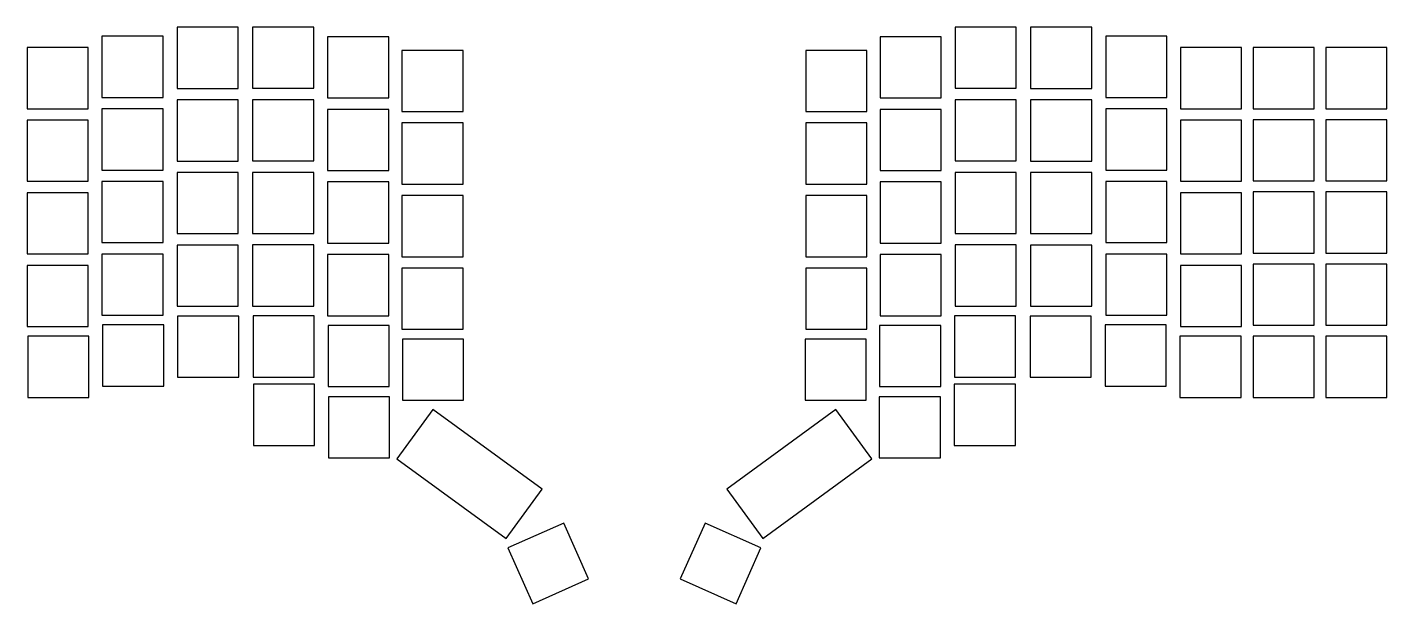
# Model space of a CAD drawing. Header units: millimetres. Extents: x -8 to 348, y -62 to 89.
import ezdxf

# ---------------------------------------------------------------- set-up
doc = ezdxf.new("R2010")
doc.units = ezdxf.units.MM

msp = doc.modelspace()

# ---------------------------------------------------------------- linework, layer by layer
for p, q in [((47.22, 89.31), (31.22, 89.31)), ((31.22, 89.31), (31.22, 73.31)), ((47.22, 73.31), (47.22, 89.31)), ((66.99, 89.34), (50.99, 89.34)), ((50.99, 89.34), (50.99, 73.34)), ((66.99, 73.34), (66.99, 89.34)), ((250.85, 89.34), (234.85, 89.34)), ((234.85, 89.34), (234.85, 73.34)), ((250.85, 73.34), (250.85, 89.34)), ((270.62, 89.31), (254.62, 89.31)), ((254.62, 89.31), (254.62, 73.31)), ((270.62, 73.31), (270.62, 89.31)), ((27.57, 86.95), (11.57, 86.95)), ((11.57, 86.95), (11.57, 70.95)), ((27.57, 70.95), (27.57, 86.95)), ((86.61, 86.83), (70.61, 86.83)), ((70.61, 86.83), (70.61, 70.83)), ((86.61, 70.83), (86.61, 86.83)), ((231.23, 86.83), (215.23, 86.83)), ((215.23, 86.83), (215.23, 70.83)), ((231.23, 70.83), (231.23, 86.83)), ((290.27, 86.95), (274.27, 86.95)), ((274.27, 86.95), (274.27, 70.95)), ((290.27, 70.95), (290.27, 86.95)), ((8, 84), (-8, 84)), ((-8, 84), (-8, 68)), ((8, 68), (8, 84)), ((106.08, 83.28), (90.08, 83.28)), ((90.08, 83.28), (90.08, 67.28)), ((106.08, 67.28), (106.08, 83.28)), ((211.76, 83.28), (195.76, 83.28)), ((195.76, 83.28), (195.76, 67.28)), ((211.76, 67.28), (211.76, 83.28)), ((309.84, 84), (293.84, 84)), ((293.84, 84), (293.84, 68)), ((309.84, 68), (309.84, 84)), ((328.84, 84), (312.84, 84)), ((312.84, 84), (312.84, 68)), ((328.84, 68), (328.84, 84)), ((347.84, 84), (331.84, 84)), ((331.84, 84), (331.84, 68)), ((347.84, 68), (347.84, 84)), ((31.22, 73.31), (47.22, 73.31)), ((50.99, 73.34), (66.99, 73.34)), ((234.85, 73.34), (250.85, 73.34)), ((254.62, 73.31), (270.62, 73.31)), ((-8, 68), (8, 68)), ((11.57, 70.95), (27.57, 70.95)), ((27.57, 67.95), (11.57, 67.95)), ((11.57, 67.95), (11.57, 51.95)), ((27.57, 51.95), (27.57, 67.95)), ((47.22, 70.31), (31.22, 70.31)), ((31.22, 70.31), (31.22, 54.31)), ((47.22, 54.31), (47.22, 70.31)), ((66.99, 70.34), (50.99, 70.34)), ((50.99, 70.34), (50.99, 54.34)), ((66.99, 54.34), (66.99, 70.34)), ((70.61, 70.83), (86.61, 70.83)), ((86.61, 67.83), (70.61, 67.83)), ((70.61, 67.83), (70.61, 51.83)), ((86.61, 51.83), (86.61, 67.83)), ((215.23, 70.83), (231.23, 70.83)), ((231.23, 67.83), (215.23, 67.83)), ((215.23, 67.83), (215.23, 51.83)), ((231.23, 51.83), (231.23, 67.83)), ((250.85, 70.34), (234.85, 70.34)), ((234.85, 70.34), (234.85, 54.34)), ((250.85, 54.34), (250.85, 70.34)), ((270.62, 70.31), (254.62, 70.31)), ((254.62, 70.31), (254.62, 54.31)), ((270.62, 54.31), (270.62, 70.31)), ((274.27, 70.95), (290.27, 70.95)), ((290.27, 67.95), (274.27, 67.95)), ((274.27, 67.95), (274.27, 51.95)), ((290.27, 51.95), (290.27, 67.95)), ((293.84, 68), (309.84, 68)), ((312.84, 68), (328.84, 68)), ((331.84, 68), (347.84, 68)), ((8, 65), (-8, 65)), ((-8, 65), (-8, 49)), ((8, 49), (8, 65)), ((90.08, 67.28), (106.08, 67.28)), ((106.08, 64.28), (90.08, 64.28)), ((90.08, 64.28), (90.08, 48.28)), ((106.08, 48.28), (106.08, 64.28)), ((195.76, 67.28), (211.76, 67.28)), ((211.76, 64.28), (195.76, 64.28)), ((195.76, 64.28), (195.76, 48.28)), ((211.76, 48.28), (211.76, 64.28)), ((309.84, 65), (293.84, 65)), ((293.84, 65), (293.84, 49)), ((309.84, 49), (309.84, 65)), ((328.84, 65.11), (312.84, 65.11)), ((312.84, 65.11), (312.84, 49.11)), ((328.84, 49.11), (328.84, 65.11)), ((347.84, 65.11), (331.84, 65.11)), ((331.84, 65.11), (331.84, 49.11)), ((347.84, 49.11), (347.84, 65.11)), ((31.22, 54.31), (47.22, 54.31)), ((50.99, 54.34), (66.99, 54.34)), ((234.85, 54.34), (250.85, 54.34)), ((254.62, 54.31), (270.62, 54.31)), ((11.57, 51.95), (27.57, 51.95)), ((47.22, 51.31), (31.22, 51.31)), ((31.22, 51.31), (31.22, 35.31)), ((47.22, 35.31), (47.22, 51.31)), ((66.99, 51.34), (50.99, 51.34)), ((50.99, 51.34), (50.99, 35.34)), ((66.99, 35.34), (66.99, 51.34)), ((70.61, 51.83), (86.61, 51.83)), ((215.23, 51.83), (231.23, 51.83)), ((250.85, 51.34), (234.85, 51.34)), ((234.85, 51.34), (234.85, 35.34)), ((250.85, 35.34), (250.85, 51.34)), ((270.62, 51.31), (254.62, 51.31)), ((254.62, 51.31), (254.62, 35.31)), ((270.62, 35.31), (270.62, 51.31)), ((274.27, 51.95), (290.27, 51.95)), ((-8, 49), (8, 49)), ((27.57, 48.95), (11.57, 48.95)), ((11.57, 48.95), (11.57, 32.95)), ((27.57, 32.95), (27.57, 48.95)), ((86.61, 48.83), (70.61, 48.83)), ((70.61, 48.83), (70.61, 32.83)), ((86.61, 32.83), (86.61, 48.83)), ((90.08, 48.28), (106.08, 48.28)), ((195.76, 48.28), (211.76, 48.28)), ((231.23, 48.83), (215.23, 48.83)), ((215.23, 48.83), (215.23, 32.83)), ((231.23, 32.83), (231.23, 48.83)), ((290.27, 48.95), (274.27, 48.95)), ((274.27, 48.95), (274.27, 32.95)), ((290.27, 32.95), (290.27, 48.95)), ((293.84, 49), (309.84, 49)), ((312.84, 49.11), (328.84, 49.11)), ((331.84, 49.11), (347.84, 49.11)), ((8, 46), (-8, 46)), ((-8, 46), (-8, 30)), ((8, 30), (8, 46)), ((106.08, 45.28), (90.08, 45.28)), ((90.08, 45.28), (90.08, 29.28)), ((106.08, 29.28), (106.08, 45.28)), ((211.76, 45.28), (195.76, 45.28)), ((195.76, 45.28), (195.76, 29.28)), ((211.76, 29.28), (211.76, 45.28)), ((309.84, 46), (293.84, 46)), ((293.84, 46), (293.84, 30)), ((309.84, 30), (309.84, 46)), ((328.84, 46.22), (312.84, 46.22)), ((312.84, 46.22), (312.84, 30.22)), ((328.84, 30.22), (328.84, 46.22)), ((347.84, 46.22), (331.84, 46.22)), ((331.84, 46.22), (331.84, 30.22)), ((347.84, 30.22), (347.84, 46.22)), ((11.57, 32.95), (27.57, 32.95)), ((31.22, 35.31), (47.22, 35.31)), ((47.22, 32.31), (31.22, 32.31)), ((31.22, 32.31), (31.22, 16.31)), ((47.22, 16.31), (47.22, 32.31)), ((50.99, 35.34), (66.99, 35.34)), ((66.99, 32.34), (50.99, 32.34)), ((50.99, 32.34), (50.99, 16.34)), ((66.99, 16.34), (66.99, 32.34)), ((70.61, 32.83), (86.61, 32.83)), ((215.23, 32.83), (231.23, 32.83)), ((234.85, 35.34), (250.85, 35.34)), ((250.85, 32.34), (234.85, 32.34)), ((234.85, 32.34), (234.85, 16.34)), ((250.85, 16.34), (250.85, 32.34)), ((254.62, 35.31), (270.62, 35.31)), ((270.62, 32.31), (254.62, 32.31)), ((254.62, 32.31), (254.62, 16.31)), ((270.62, 16.31), (270.62, 32.31)), ((274.27, 32.95), (290.27, 32.95)), ((-8, 30), (8, 30)), ((27.57, 29.95), (11.57, 29.95)), ((11.57, 29.95), (11.57, 13.95)), ((27.57, 13.95), (27.57, 29.95)), ((86.61, 29.83), (70.61, 29.83)), ((70.61, 29.83), (70.61, 13.83)), ((86.61, 13.83), (86.61, 29.83)), ((90.08, 29.28), (106.08, 29.28)), ((195.76, 29.28), (211.76, 29.28)), ((231.23, 29.83), (215.23, 29.83)), ((215.23, 29.83), (215.23, 13.83)), ((231.23, 13.83), (231.23, 29.83)), ((290.27, 29.95), (274.27, 29.95)), ((274.27, 29.95), (274.27, 13.95)), ((290.27, 13.95), (290.27, 29.95)), ((293.84, 30), (309.84, 30)), ((312.84, 30.22), (328.84, 30.22)), ((331.84, 30.22), (347.84, 30.22)), ((8, 27), (-8, 27)), ((-8, 27), (-8, 11)), ((8, 11), (8, 27)), ((106.08, 26.28), (90.08, 26.28)), ((90.08, 26.28), (90.08, 10.28)), ((106.08, 10.28), (106.08, 26.28)), ((211.76, 26.28), (195.76, 26.28)), ((195.76, 26.28), (195.76, 10.28)), ((211.76, 10.28), (211.76, 26.28)), ((309.84, 27), (293.84, 27)), ((293.84, 27), (293.84, 11)), ((309.84, 11), (309.84, 27)), ((328.84, 27.33), (312.84, 27.33)), ((312.84, 27.33), (312.84, 11.33)), ((328.84, 11.33), (328.84, 27.33)), ((347.84, 27.33), (331.84, 27.33)), ((331.84, 27.33), (331.84, 11.33)), ((347.84, 11.33), (347.84, 27.33)), ((31.22, 16.31), (47.22, 16.31)), ((50.99, 16.34), (66.99, 16.34)), ((234.85, 16.34), (250.85, 16.34)), ((254.62, 16.31), (270.62, 16.31)), ((-8, 11), (8, 11)), ((11.57, 13.95), (27.57, 13.95)), ((27.72, 11.4), (11.72, 11.4)), ((11.72, 11.4), (11.72, -4.6)), ((27.72, -4.6), (27.72, 11.4)), ((47.37, 13.75), (31.37, 13.75)), ((31.37, 13.75), (31.37, -2.25)), ((47.37, -2.25), (47.37, 13.75)), ((67.14, 13.78), (51.14, 13.78)), ((51.14, 13.78), (51.14, -2.22)), ((67.14, -2.22), (67.14, 13.78)), ((70.61, 13.83), (86.61, 13.83)), ((86.76, 11.27), (70.76, 11.27)), ((70.76, 11.27), (70.76, -4.73)), ((86.76, -4.73), (86.76, 11.27)), ((231.08, 11.27), (215.08, 11.27)), ((215.08, 11.27), (215.08, -4.73)), ((215.23, 13.83), (231.23, 13.83)), ((231.08, -4.73), (231.08, 11.27)), ((250.7, 13.78), (234.7, 13.78)), ((234.7, 13.78), (234.7, -2.22)), ((250.7, -2.22), (250.7, 13.78)), ((270.47, 13.75), (254.47, 13.75)), ((254.47, 13.75), (254.47, -2.25)), ((270.47, -2.25), (270.47, 13.75)), ((290.12, 11.4), (274.12, 11.4)), ((274.12, 11.4), (274.12, -4.6)), ((274.27, 13.95), (290.27, 13.95)), ((290.12, -4.6), (290.12, 11.4)), ((293.84, 11), (309.84, 11)), ((312.84, 11.33), (328.84, 11.33)), ((331.84, 11.33), (347.84, 11.33)), ((8.15, 8.45), (-7.85, 8.45)), ((-7.85, 8.45), (-7.85, -7.55)), ((8.15, -7.55), (8.15, 8.45)), ((90.08, 10.28), (106.08, 10.28)), ((106.23, 7.73), (90.23, 7.73)), ((90.23, 7.73), (90.23, -8.27)), ((106.23, -8.27), (106.23, 7.73)), ((211.61, 7.73), (195.61, 7.73)), ((195.61, 7.73), (195.61, -8.27)), ((195.76, 10.28), (211.76, 10.28)), ((211.61, -8.27), (211.61, 7.73)), ((309.69, 8.45), (293.69, 8.45)), ((293.69, 8.45), (293.69, -7.55)), ((309.69, -7.55), (309.69, 8.45)), ((328.84, 8.45), (312.84, 8.45)), ((312.84, 8.45), (312.84, -7.55)), ((328.84, -7.55), (328.84, 8.45)), ((347.84, 8.45), (331.84, 8.45)), ((331.84, 8.45), (331.84, -7.55)), ((347.84, -7.55), (347.84, 8.45)), ((31.37, -2.25), (47.37, -2.25)), ((51.14, -2.22), (67.14, -2.22)), ((234.7, -2.22), (250.7, -2.22)), ((254.47, -2.25), (270.47, -2.25)), ((11.72, -4.6), (27.72, -4.6)), ((67.21, -4.11), (51.21, -4.11)), ((51.21, -4.11), (51.21, -20.11)), ((67.21, -20.11), (67.21, -4.11)), ((70.76, -4.73), (86.76, -4.73)), ((215.08, -4.73), (231.08, -4.73)), ((250.63, -4.11), (234.63, -4.11)), ((234.63, -4.11), (234.63, -20.11)), ((250.63, -20.11), (250.63, -4.11)), ((274.12, -4.6), (290.12, -4.6)), ((-7.85, -7.55), (8.15, -7.55)), ((86.82, -7.41), (70.82, -7.41)), ((70.82, -7.41), (70.82, -23.41)), ((86.82, -23.41), (86.82, -7.41)), ((90.23, -8.27), (106.23, -8.27)), ((195.61, -8.27), (211.61, -8.27)), ((231.02, -7.41), (215.02, -7.41)), ((215.02, -7.41), (215.02, -23.41)), ((231.02, -23.41), (231.02, -7.41)), ((293.69, -7.55), (309.69, -7.55)), ((312.84, -7.55), (328.84, -7.55)), ((331.84, -7.55), (347.84, -7.55)), ((98.19, -10.69), (88.75, -23.6)), ((126.77, -31.6), (98.19, -10.69)), ((203.65, -10.69), (175.07, -31.6)), ((213.09, -23.6), (203.65, -10.69)), ((51.21, -20.11), (67.21, -20.11)), ((234.63, -20.11), (250.63, -20.11)), ((70.82, -23.41), (86.82, -23.41)), ((88.75, -23.6), (117.33, -44.51)), ((184.51, -44.51), (213.09, -23.6)), ((215.02, -23.41), (231.02, -23.41)), ((117.33, -44.51), (126.77, -31.6)), ((175.07, -31.6), (184.51, -44.51)), ((132.41, -40.45), (117.8, -46.96)), ((138.92, -55.06), (132.41, -40.45)), ((169.43, -40.45), (162.92, -55.06)), ((184.04, -46.96), (169.43, -40.45)), ((117.8, -46.96), (124.31, -61.57)), ((177.53, -61.57), (184.04, -46.96)), ((124.31, -61.57), (138.92, -55.06)), ((162.92, -55.06), (177.53, -61.57))]:
    msp.add_line(p, q)

doc.saveas('drawing.dxf')
